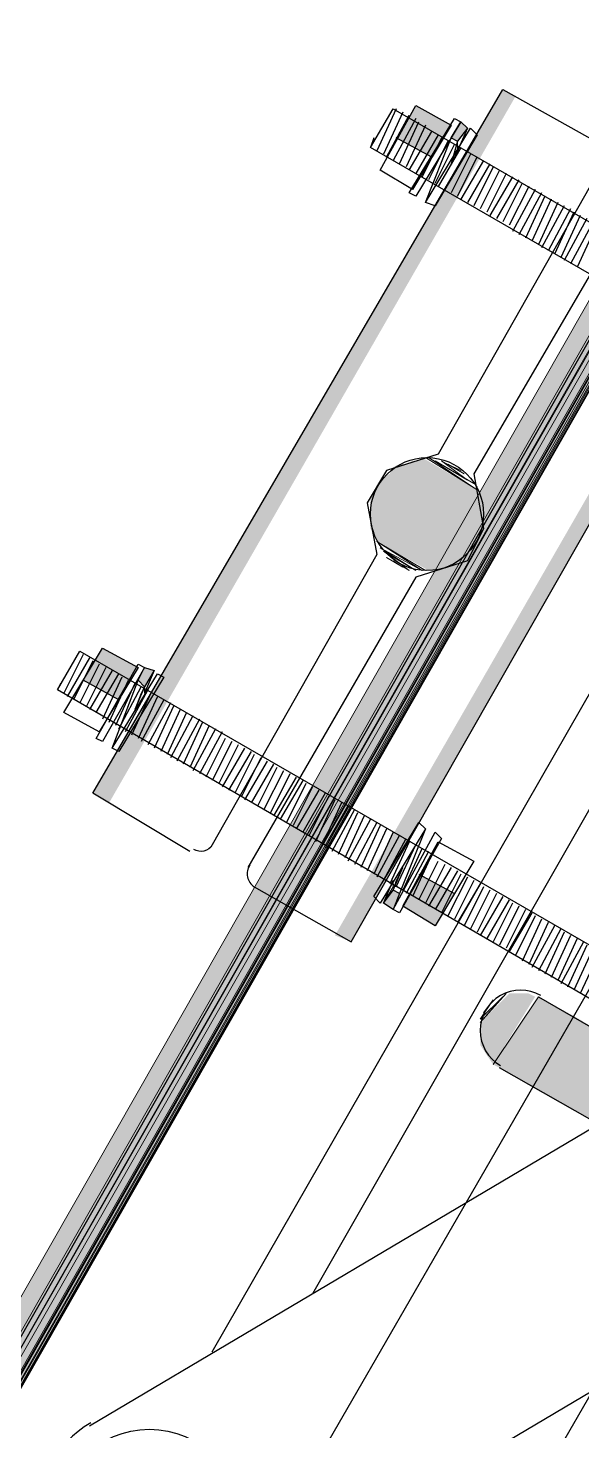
# Model space of a CAD drawing. Header units: feet. Extents: x -17 to 646, y -41 to 598.
# Drawn here: x 633.1413 to 633.2843, y 594.3613 to 594.7234 of the extents above; entities that cross this region are included whole.
import ezdxf

# ---------------------------------------------------------------- set-up
doc = ezdxf.new("R2010")
doc.units = ezdxf.units.FT
doc.header["$MEASUREMENT"] = 0
doc.layers.add('PDF2_0', color=7, linetype='Continuous', true_color=0x767676)
doc.layers.add('PDF2_x-model-project-components-MET$Enclosure$Exteriopr$Views', color=7, linetype='Continuous')

msp = doc.modelspace()

# ---------------------------------------------------------------- linework, layer by layer
at = {"layer": 'PDF2_0', "color": 7, "lineweight": 25}
for points in [[(633.9123611981086, 595.5602178262484), (632.5104835144266, 593.1316115859045), (632.5563205144281, 593.1057761859047), (633.9580993144264, 595.5343037859047), (633.9124695511819, 595.5601564361837)], [(633.1888711144275, 594.3817115859047), (633.4005547144261, 594.7509077859045)], [(633.2922127144266, 594.4425497859047), (633.157201914426, 594.3625433859047)]]:
    msp.add_lwpolyline(points, dxfattribs=at)
at = {"layer": 'PDF2_0', "color": 252, "lineweight": 25}
for points in [[(633.4005547144261, 594.7217387859046), (633.2147065144272, 594.3967127859046)], [(633.2363749144279, 594.7025705859046), (633.2313745144274, 594.6917363859047)], [(633.2380417144268, 594.7017371859047), (633.2330413144264, 594.6909029859048)], [(633.2338747144277, 594.6900695859044), (633.2397085144257, 594.7009037859048)], [(633.2413753144283, 594.7000703859044), (633.2355415144266, 594.6892361859045)], [(633.2372083144255, 594.6884027859046), (633.2422087144259, 594.6992369859045)], [(633.2505427144279, 594.6950699859049), (633.2530429144281, 594.6992369859045), (633.254709714427, 594.6975701859046), (633.2522095144268, 594.6942365859045), (633.2505427144279, 594.6884027859046)], [(633.2438755144249, 594.6984035859045), (633.2388751144281, 594.6875693859047)], [(633.2397085144257, 594.6867359859048), (633.2455423144274, 594.6967367859047)], [(633.2472091144264, 594.6959033859048), (633.2413753144283, 594.6859025859044)], [(633.2438755144249, 594.6784019859047), (633.2555431144283, 594.6975701859046), (633.2572099144272, 594.6959033859048), (633.2463757144251, 594.6775685859047), (633.2438755144249, 594.6784019859047), (633.2505427144279, 594.6950699859049), (633.2522095144268, 594.6942365859045)], [(633.254709714427, 594.6975701859046), (633.2522095144268, 594.6917363859047)], [(633.2305411144262, 594.6950699859049), (633.2297077144249, 594.6925697859047)], [(633.2455423144274, 594.6900695859044), (633.2363749144279, 594.6950699859049)], [(633.2480425144277, 594.6950699859049), (633.2430421144272, 594.6850691859045)], [(633.2497093144266, 594.6942365859045), (633.2447089144262, 594.6842357859045)], [(633.2463757144251, 594.6834023859046), (633.2513761144255, 594.6934031859046)], [(633.2530429144281, 594.6925697859047), (633.2472091144264, 594.6825689859047)], [(633.2488759144253, 594.6817355859043), (633.254709714427, 594.6917363859047)], [(633.2555431144283, 594.6909029859048), (633.2505427144279, 594.6809021859049)], [(633.2522095144268, 594.6800687859045), (633.2572099144272, 594.6900695859044)], [(633.2588767144262, 594.6892361859045), (633.2530429144281, 594.6792353859046)], [(633.2605435144251, 594.6884027859046), (633.254709714427, 594.6784019859047)], [(633.2613769144264, 594.6875693859047), (633.2563765144259, 594.6775685859047)], [(633.2630437144253, 594.6867359859048), (633.2580433144249, 594.6767351859048)], [(633.2647105144279, 594.6859025859044), (633.2597101144274, 594.6759017859044)], [(633.2663773144268, 594.6850691859045), (633.2605435144251, 594.6750683859045)], [(633.2997133144272, 594.6825689859047), (633.2563765144259, 594.6083963859046), (633.2588767144262, 594.5942285859046), (633.254709714427, 594.5858945859045), (633.2413753144283, 594.5817275859049), (633.198038514427, 594.5067215859049)], [(633.2680441144257, 594.6842357859045), (633.2622103144276, 594.6742349859046)], [(633.268877514427, 594.6834023859046), (633.2638771144266, 594.6734015859047)], [(633.2705443144259, 594.6825689859047), (633.2655439144255, 594.6725681859048)], [(633.2722111144249, 594.6817355859043), (633.2663773144268, 594.6709013859045)], [(633.2738779144274, 594.6809021859049), (633.2680441144257, 594.6700679859046)], [(633.2747113144251, 594.6800687859045), (633.2697109144283, 594.6692345859046)], [(633.2763781144276, 594.6792353859046), (633.2713777144272, 594.6684011859047)], [(633.2780449144266, 594.6784019859047), (633.2730445144261, 594.6675677859043)], [(633.2797117144255, 594.6775685859047), (633.2738779144274, 594.6667343859049)], [(633.2813785144281, 594.6767351859048), (633.2755447144264, 594.6659009859045)], [(633.2822119144257, 594.6759017859044), (633.2772115144253, 594.6650675859046)], [(633.2838787144283, 594.6750683859045), (633.2788783144279, 594.6642341859047)], [(633.2855455144272, 594.6742349859046), (633.2797117144255, 594.6634007859047)], [(633.2872123144261, 594.6734015859047), (633.2813785144281, 594.6625673859048)], [(633.2880457144274, 594.6725681859048), (633.283045314427, 594.6617339859044)], [(633.155535114427, 594.5617259859046), (633.1505347144266, 594.5517251859046)], [(633.157201914426, 594.5608925859046), (633.1513681144279, 594.5508917859047)], [(633.1580353144273, 594.5600591859047), (633.1530349144268, 594.5500583859048)], [(633.1597021144262, 594.5592257859048), (633.1547017144258, 594.5492249859049)], [(633.1613689144251, 594.5583923859044), (633.1563685144283, 594.5483915859045)], [(633.1630357144277, 594.5575589859045), (633.157201914426, 594.5475581859046)], [(633.169702914427, 594.5550587859047), (633.171369714426, 594.5583923859044), (633.1738699144262, 594.5575589859045), (633.171369714426, 594.5533919859045), (633.1688695144258, 594.5475581859046)], [(633.1738699144262, 594.5575589859045), (633.171369714426, 594.5517251859046)], [(633.1497013144253, 594.5542253859044), (633.1488679144277, 594.5525585859045)], [(633.1647025144266, 594.5500583859048), (633.155535114427, 594.5550587859047)], [(633.1588687144249, 594.5467247859046), (633.1647025144266, 594.5567255859046)], [(633.1655359144279, 594.5558921859047), (633.1605355144275, 594.5450579859048)], [(633.1622023144264, 594.5442245859044), (633.1672027144268, 594.5550587859047)], [(633.1630357144277, 594.5375573859046), (633.1747033144275, 594.5567255859046), (633.1763701144264, 594.5558921859047), (633.1647025144266, 594.5367239859047), (633.1630357144277, 594.5375573859046), (633.169702914427, 594.5550587859047), (633.171369714426, 594.5533919859045)], [(633.1688695144258, 594.5542253859044), (633.1638691144253, 594.5433911859045)], [(633.1647025144266, 594.5425577859046), (633.1705363144283, 594.5533919859045)], [(633.1722031144272, 594.5525585859045), (633.1663693144255, 594.5417243859047)], [(633.1730365144249, 594.5517251859046), (633.1680361144281, 594.5408909859048)], [(633.1747033144275, 594.5508917859047), (633.169702914427, 594.5400575859044)], [(633.1763701144264, 594.5500583859048), (633.1705363144283, 594.5392241859045)], [(633.1780369144253, 594.5492249859049), (633.1722031144272, 594.5383907859045)], [(633.1788703144266, 594.5483915859045), (633.1738699144262, 594.5375573859046)], [(633.1805371144255, 594.5475581859046), (633.1755367144251, 594.5367239859047)], [(633.1822039144281, 594.5467247859046), (633.1772035144277, 594.5358905859048)], [(633.183870714427, 594.5458913859047), (633.1780369144253, 594.5350571859049)], [(633.185537514426, 594.5450579859048), (633.1797037144279, 594.5342237859045)], [(633.1863709144272, 594.5442245859044), (633.1813705144268, 594.5333903859046)], [(633.1880377144262, 594.5433911859045), (633.1830373144257, 594.5325569859046)], [(633.1897045144251, 594.5425577859046), (633.183870714427, 594.5317235859047)], [(633.1913713144277, 594.5417243859047), (633.185537514426, 594.5308901859048)], [(633.1922047144253, 594.5400575859044), (633.1872043144249, 594.5300567859044)], [(633.1938715144279, 594.5392241859045), (633.1888711144275, 594.5292233859045)], [(633.1955383144268, 594.5383907859045), (633.1905379144264, 594.5283899859046)], [(633.1972051144257, 594.5375573859046), (633.1913713144277, 594.5275565859047)], [(633.1988719144283, 594.5367239859047), (633.1930381144266, 594.5267231859048)], [(633.199705314426, 594.5358905859048), (633.1947049144255, 594.5258897859044)], [(633.2013721144249, 594.5350571859049), (633.1963717144281, 594.5250563859045)], [(633.2030389144275, 594.5342237859045), (633.1972051144257, 594.5242229859045)], [(633.2047057144264, 594.5333903859046), (633.1988719144283, 594.5233895859046)], [(633.2055391144277, 594.5325569859046), (633.2005387144272, 594.5225561859047)], [(633.2072059144266, 594.5317235859047), (633.2022055144262, 594.5217227859048)], [(633.2088727144255, 594.5308901859048), (633.2038723144251, 594.5208893859049)], [(633.2105395144281, 594.5300567859044), (633.2047057144264, 594.5200559859045)], [(633.212206314427, 594.5292233859045), (633.2063725144253, 594.5192225859046)], [(633.2130397144283, 594.5283899859046), (633.2080393144279, 594.5183891859047)], [(633.2147065144272, 594.5275565859047), (633.2097061144268, 594.5175557859047)], [(633.2163733144262, 594.5267231859048), (633.2105395144281, 594.5167223859048)], [(633.2180401144251, 594.5258897859044), (633.212206314427, 594.5158889859044)], [(633.2188735144264, 594.5250563859045), (633.213873114426, 594.5150555859045)], [(633.2205403144253, 594.5242229859045), (633.2155399144249, 594.5133887859047)], [(633.2222071144279, 594.5233895859046), (633.2172067144274, 594.5125553859048)], [(633.2238739144268, 594.5225561859047), (633.2180401144251, 594.5117219859044)], [(633.2255407144257, 594.5217227859048), (633.2197069144277, 594.5108885859045)], [(633.226374114427, 594.5208893859049), (633.2213737144266, 594.5100551859045)], [(633.228040914426, 594.5200559859045), (633.2230405144255, 594.5092217859046)], [(633.2297077144249, 594.5192225859046), (633.2238739144268, 594.5083883859047)], [(633.2313745144274, 594.5183891859047), (633.2255407144257, 594.5075549859043)], [(633.2438755144249, 594.5167223859048), (633.2322079144251, 594.4975541859044), (633.2305411144262, 594.4992209859047), (633.2422087144259, 594.5183891859047), (633.2438755144249, 594.5167223859048), (633.2372083144255, 594.5000543859046), (633.2355415144266, 594.5008877859045)], [(633.2322079144251, 594.5175557859047), (633.2272075144283, 594.5067215859049)], [(633.2338747144277, 594.5167223859048), (633.2288743144272, 594.5058881859045)], [(633.2355415144266, 594.5158889859044), (633.2305411144262, 594.5050547859046)], [(633.2372083144255, 594.5150555859045), (633.2313745144274, 594.5042213859047)], [(633.2330413144264, 594.5033879859047), (633.2388751144281, 594.5142221859046)], [(633.2397085144257, 594.5133887859047), (633.2347081144253, 594.5025545859048)], [(633.2363749144279, 594.5017211859044), (633.2413753144283, 594.5125553859048)], [(633.2430421144272, 594.5117219859044), (633.2380417144268, 594.5008877859045)], [(633.2447089144262, 594.5108885859045), (633.2388751144281, 594.5000543859046)], [(633.2455423144274, 594.5100551859045), (633.240541914427, 594.4992209859047)], [(633.2422087144259, 594.4983875859048), (633.2472091144264, 594.5083883859047)], [(633.2488759144253, 594.5075549859043), (633.2438755144249, 594.4975541859044)], [(633.2372083144255, 594.5000543859046), (633.2355415144266, 594.4958873859046), (633.2330413144264, 594.4975541859044), (633.2355415144266, 594.5008877859045), (633.2380417144268, 594.5067215859049)], [(633.2330413144264, 594.4975541859044), (633.2355415144266, 594.5033879859047)], [(633.2422087144259, 594.5050547859046), (633.2513761144255, 594.5000543859046)], [(633.2505427144279, 594.5067215859049), (633.2447089144262, 594.4967207859045)], [(633.2522095144268, 594.5058881859045), (633.2463757144251, 594.4958873859046)], [(633.2530429144281, 594.5050547859046), (633.2480425144277, 594.4950539859046)], [(633.254709714427, 594.5042213859047), (633.2497093144266, 594.4942205859047)], [(633.2563765144259, 594.5033879859047), (633.2513761144255, 594.4933871859043)], [(633.2580433144249, 594.5025545859048), (633.2522095144268, 594.4925537859049)], [(633.2588767144262, 594.5017211859044), (633.2538763144257, 594.4917203859045)], [(633.2605435144251, 594.5008877859045), (633.2555431144283, 594.4908869859046)], [(633.2622103144276, 594.5000543859046), (633.2572099144272, 594.4900535859047)], [(633.2638771144266, 594.4992209859047), (633.2580433144249, 594.4892201859047)], [(633.2655439144255, 594.4983875859048), (633.2597101144274, 594.4883867859048)], [(633.2663773144268, 594.4975541859044), (633.2613769144264, 594.4875533859044)], [(633.2680441144257, 594.4967207859045), (633.2630437144253, 594.4867199859045)], [(633.2697109144283, 594.4958873859046), (633.2647105144279, 594.4858865859046)], [(633.2713777144272, 594.4950539859046), (633.2655439144255, 594.4850531859047)], [(633.2722111144249, 594.4942205859047), (633.2672107144281, 594.4842197859048)], [(633.2738779144274, 594.4933871859043), (633.268877514427, 594.4825529859045)], [(633.2755447144264, 594.4925537859049), (633.2705443144259, 594.4817195859046)], [(633.2772115144253, 594.4917203859045), (633.2713777144272, 594.4808861859046)], [(633.2788783144279, 594.4908869859046), (633.2730445144261, 594.4800527859047)], [(633.2797117144255, 594.4900535859047), (633.2747113144251, 594.4792193859043)], [(633.2813785144281, 594.4892201859047), (633.2763781144276, 594.4783859859049)], [(633.283045314427, 594.4883867859048), (633.2780449144266, 594.4775525859045)], [(633.2847121144259, 594.4875533859044), (633.2788783144279, 594.4767191859046)], [(633.2855455144272, 594.4867199859045), (633.2805451144268, 594.4758857859047)], [(633.2872123144261, 594.4858865859046), (633.2822119144257, 594.4750523859047)], [(633.2888791144251, 594.4850531859047), (633.2838787144283, 594.4742189859048)], [(633.2730445144261, 594.4733855859045), (633.3105475144257, 594.4517171859047), (633.3097141144281, 594.4508837859044), (633.3238819144281, 594.4433831859046), (633.3230485144268, 594.4417163859048), (633.3263821144283, 594.4400495859045), (633.3172147144251, 594.4242149859047), (633.2630437144253, 594.4550507859044)]]:
    msp.add_lwpolyline(points, dxfattribs=at)
for points in [[(633.1830373144257, 594.5108885859045), (633.1580353144273, 594.5258897859044), (633.2638771144266, 594.7075709859046), (633.2886714622291, 594.6937342966744, -0.4150825534208752), (633.2897125144264, 594.6884027859046), (633.2472091144264, 594.6133967859046), (633.2338747144277, 594.6092297859045), (633.2288743144272, 594.6008957859044), (633.2313745144274, 594.5875613859048), (633.1888711144275, 594.5125553859048, -0.4150559554871052), (633.1840791769355, 594.5113909760926)], [(633.19854648806, 594.5073561949193, 0.4150825534379539), (633.199705314426, 594.5017211859044), (633.2247073144281, 594.4875533859044), (633.3288823144248, 594.6700679859046), (633.3047137144276, 594.6842357859045)]]:
    msp.add_lwpolyline(points, format="xyb", dxfattribs=at)
for points in [[(633.4855615144261, 594.5450579859048), (633.2297077144249, 594.6925697859047), (633.2355415144266, 594.7025705859046), (633.4972291144259, 594.5517251859046), (633.5589007144263, 594.5158889859044), (633.5530669144282, 594.5058881859045)], [(633.2413753144283, 594.7034039859045), (633.2505427144279, 594.6984035859045), (633.240541914427, 594.6817355859048), (633.2322079144251, 594.6867359859048)], [(633.2513761144255, 594.7000703859044), (633.2530429144281, 594.6992369859045), (633.2413753144283, 594.6800687859045), (633.2397085144257, 594.6809021859049)], [(633.4047217144252, 594.4042133859048), (633.1488679144277, 594.5525585859045), (633.1547017144258, 594.5625593859045), (633.416389314425, 594.4117139859045), (633.4780609144254, 594.3758777859048), (633.4722271144274, 594.3650435859045)], [(633.1605355144275, 594.5633927859049), (633.169702914427, 594.5583923859044), (633.1597021144262, 594.5417243859047), (633.1505347144266, 594.5467247859046)], [(633.169702914427, 594.5592257859048), (633.171369714426, 594.5583923859044), (633.1605355144275, 594.5392241859045), (633.1588687144249, 594.5400575859044)], [(633.2372083144255, 594.4950539859046), (633.2355415144266, 594.4958873859046), (633.2463757144251, 594.5158889859044), (633.2480425144277, 594.5142221859046)], [(633.2463757144251, 594.4917203859045), (633.2380417144268, 594.4967207859045), (633.2472091144264, 594.5133887859047), (633.2563765144259, 594.5083883859047)]]:
    msp.add_lwpolyline(points, close=True, dxfattribs=at)
at = {"layer": 'PDF2_0', "color": 252, "lineweight": 0}
for points in [[(633.254709714427, 594.6975701859046), (633.2530429144281, 594.6934031859046), (633.2522095144268, 594.6917363859047), (633.2522095144268, 594.6942365859045)], [(633.2522095144268, 594.6942365859045), (633.2505427144279, 594.6950699859049)], [(633.2505427144279, 594.6884027859046), (633.2522095144268, 594.6917363859047)], [(633.2530429144281, 594.6092297859045), (633.2497093144266, 594.6108965859044), (633.2538763144257, 594.6083963859046), (633.2480425144277, 594.6117299859047), (633.254709714427, 594.6067295859048), (633.2463757144251, 594.6117299859047), (633.2563765144259, 594.6058961859048), (633.2447089144262, 594.6125633859047), (633.2572099144272, 594.6042293859045), (633.2438755144249, 594.6125633859047)], [(633.2355415144266, 594.5858945859045), (633.2380417144268, 594.5842277859047), (633.2338747144277, 594.5867279859044), (633.2397085144257, 594.5833943859047), (633.2330413144264, 594.5883947859047), (633.2413753144283, 594.5833943859047), (633.2322079144251, 594.5892281859046), (633.2430421144272, 594.5833943859047), (633.2313745144274, 594.5908949859045), (633.2438755144249, 594.5833943859047)], [(633.1738699144262, 594.5575589859045), (633.171369714426, 594.5533919859045), (633.171369714426, 594.5517251859046)], [(633.171369714426, 594.5533919859045), (633.169702914427, 594.5550587859047)], [(633.1688695144258, 594.5475581859046), (633.1705363144283, 594.5517251859046), (633.171369714426, 594.5533919859045)], [(633.2330413144264, 594.4975541859044), (633.2355415144266, 594.5017211859044), (633.2355415144266, 594.5033879859047)], [(633.2380417144268, 594.5067215859049), (633.2363749144279, 594.5033879859047), (633.2355415144266, 594.5008877859045)], [(633.2355415144266, 594.5008877859045), (633.2372083144255, 594.5000543859046)], [(633.2647105144279, 594.4742189859048), (633.2580433144249, 594.4667183859046), (633.2638771144266, 594.4733855859045), (633.2580433144249, 594.4675517859046), (633.2613769144264, 594.4725521859045), (633.2588767144262, 594.4692185859044)], [(633.2730445144261, 594.4733855859045), (633.2613769144264, 594.4558841859048)]]:
    msp.add_lwpolyline(points, dxfattribs=at)
at = {"layer": 'PDF2_0', "color": 7, "lineweight": 25}
msp.add_lwpolyline([(633.1574876039449, 594.3633808695645, 1.00002021882304), (633.1872043144249, 594.3125393859045), (633.3222151144255, 594.3925457859045)], format="xyb", dxfattribs=at)
at = {"layer": 'PDF2_0', "color": 252, "lineweight": 25}
msp.add_circle((633.2442921898255, 594.597978879312), 0.01458444758899384, dxfattribs=at)
at = {"layer": 'PDF2_0', "color": 7, "lineweight": 25}
msp.add_circle((633.1726196913223, 594.3379579628008), 0.02375202310431062, dxfattribs=at)
at = {"layer": 'PDF2_0', "color": 252, "lineweight": 25}
msp.add_arc((633.2684606423245, 594.4646355281138), 0.01041700530452784, 59.99932090484583, 240.0044925854128, dxfattribs=at)
at = {"layer": 'PDF2_0', "color": 7, "true_color": 0xffffff, "transparency": 33554559}
for points in [[(633.5313985144276, 595.0709333859045), (633.5272315144248, 595.0759337859049), (632.9763541144275, 594.1100231859045)], [(632.9838547144282, 594.1091897859046), (633.5313985144276, 595.0709333859045), (632.9763541144275, 594.1100231859045)], [(633.5313985144276, 595.0600991859046), (632.9838547144282, 594.1091897859046), (633.5313985144276, 595.0709333859045)], [(632.9996893144271, 594.1275245859047), (633.5313985144276, 595.0600991859046), (632.9838547144282, 594.1091897859046)]]:
    msp.add_solid(points, dxfattribs=at)
at = {"layer": 'PDF2_0', "color": 252, "transparency": 33554559}
for points in [[(633.1580353144273, 594.5258897859044), (633.1622023144264, 594.5233895859046), (633.2638771144266, 594.7075709859046)], [(633.1622023144264, 594.5233895859046), (633.2638771144266, 594.7075709859046), (633.2672107144281, 594.7059041859047)], [(633.2363749144279, 594.6950699859049), (633.2455423144274, 594.6900695859044), (633.2413753144283, 594.7034039859045)], [(633.2455423144274, 594.6900695859044), (633.2413753144283, 594.7034039859045), (633.2505427144279, 594.6984035859045)], [(633.2505427144279, 594.6950699859049), (633.2522095144268, 594.6942365859045), (633.2530429144281, 594.6992369859045)], [(633.2522095144268, 594.6942365859045), (633.2530429144281, 594.6992369859045), (633.254709714427, 594.6975701859046)], [(633.2205403144253, 594.4892201859047), (633.2247073144281, 594.4875533859044), (633.325548714427, 594.6717347859044)], [(633.2247073144281, 594.4875533859044), (633.325548714427, 594.6717347859044), (633.3288823144248, 594.6700679859046)], [(633.2422087144259, 594.6117299859047), (633.2572099144272, 594.6025625859047), (633.2430421144272, 594.6125633859047)], [(633.2572099144272, 594.6025625859047), (633.2430421144272, 594.6125633859047), (633.2572099144272, 594.6042293859045)], [(633.2330413144264, 594.6075629859047), (633.2580433144249, 594.5933951859047), (633.2347081144253, 594.6083963859046)], [(633.2347081144253, 594.6083963859046), (633.2580433144249, 594.5950619859045), (633.2355415144266, 594.6100631859049)], [(633.2580433144249, 594.5933951859047), (633.2347081144253, 594.6083963859046), (633.2580433144249, 594.5950619859045)], [(633.2355415144266, 594.6100631859049), (633.2588767144262, 594.5967287859044), (633.2372083144255, 594.6108965859044)], [(633.2580433144249, 594.5950619859045), (633.2355415144266, 594.6100631859049), (633.2588767144262, 594.5967287859044)], [(633.2588767144262, 594.5967287859044), (633.2372083144255, 594.6108965859044), (633.2588767144262, 594.5983955859047)], [(633.2372083144255, 594.6108965859044), (633.2588767144262, 594.5983955859047), (633.2388751144281, 594.6108965859044)], [(633.2388751144281, 594.6108965859044), (633.2580433144249, 594.6000623859045), (633.240541914427, 594.6117299859047)], [(633.2588767144262, 594.5983955859047), (633.2388751144281, 594.6108965859044), (633.2580433144249, 594.6000623859045)], [(633.2580433144249, 594.6000623859045), (633.240541914427, 594.6117299859047), (633.2580433144249, 594.6017291859048)], [(633.240541914427, 594.6117299859047), (633.2580433144249, 594.6017291859048), (633.2422087144259, 594.6117299859047)], [(633.2580433144249, 594.6017291859048), (633.2422087144259, 594.6117299859047), (633.2572099144272, 594.6025625859047)], [(633.2305411144262, 594.6033959859046), (633.2555431144283, 594.5892281859046), (633.2313745144274, 594.6050627859045)], [(633.2313745144274, 594.6050627859045), (633.2563765144259, 594.5900615859046), (633.2322079144251, 594.6058961859048)], [(633.2555431144283, 594.5892281859046), (633.2313745144274, 594.6050627859045), (633.2563765144259, 594.5900615859046)], [(633.2322079144251, 594.6058961859048), (633.2572099144272, 594.5917283859048), (633.2330413144264, 594.6075629859047)], [(633.2563765144259, 594.5900615859046), (633.2322079144251, 594.6058961859048), (633.2572099144272, 594.5917283859048)], [(633.2572099144272, 594.5917283859048), (633.2330413144264, 594.6075629859047), (633.2580433144249, 594.5933951859047)], [(633.2297077144249, 594.6017291859048), (633.254709714427, 594.5875613859048), (633.2305411144262, 594.6033959859046)], [(633.2297077144249, 594.6000623859045), (633.2538763144257, 594.5867279859044), (633.2297077144249, 594.6017291859048)], [(633.2538763144257, 594.5867279859044), (633.2297077144249, 594.6017291859048), (633.254709714427, 594.5875613859048)], [(633.254709714427, 594.5875613859048), (633.2305411144262, 594.6033959859046), (633.2555431144283, 594.5892281859046)], [(633.2297077144249, 594.5983955859047), (633.2522095144268, 594.5858945859045), (633.2297077144249, 594.6000623859045)], [(633.2522095144268, 594.5858945859045), (633.2297077144249, 594.6000623859045), (633.2538763144257, 594.5867279859044)], [(633.2297077144249, 594.5967287859044), (633.2505427144279, 594.5850611859046), (633.2297077144249, 594.5983955859047)], [(633.2505427144279, 594.5850611859046), (633.2297077144249, 594.5983955859047), (633.2522095144268, 594.5858945859045)], [(633.2297077144249, 594.5950619859045), (633.2497093144266, 594.5842277859047), (633.2297077144249, 594.5967287859044)], [(633.2497093144266, 594.5842277859047), (633.2297077144249, 594.5967287859044), (633.2505427144279, 594.5850611859046)], [(633.2297077144249, 594.5942285859046), (633.2480425144277, 594.5833943859047), (633.2297077144249, 594.5950619859045)], [(633.2480425144277, 594.5833943859047), (633.2297077144249, 594.5950619859045), (633.2497093144266, 594.5842277859047)], [(633.2305411144262, 594.5925617859048), (633.2463757144251, 594.5833943859047), (633.2297077144249, 594.5942285859046)], [(633.2463757144251, 594.5833943859047), (633.2297077144249, 594.5942285859046), (633.2480425144277, 594.5833943859047)], [(633.2313745144274, 594.5908949859045), (633.2447089144262, 594.5833943859047), (633.2305411144262, 594.5925617859048)], [(633.2447089144262, 594.5833943859047), (633.2305411144262, 594.5925617859048), (633.2463757144251, 594.5833943859047)], [(633.155535114427, 594.5550587859047), (633.1647025144266, 594.5500583859048), (633.1605355144275, 594.5633927859049)], [(633.1647025144266, 594.5500583859048), (633.1605355144275, 594.5633927859049), (633.169702914427, 594.5583923859044)], [(633.169702914427, 594.5550587859047), (633.171369714426, 594.5533919859045), (633.171369714426, 594.5583923859044)], [(633.171369714426, 594.5533919859045), (633.171369714426, 594.5583923859044), (633.1738699144262, 594.5575589859045)], [(633.2380417144268, 594.4967207859045), (633.2463757144251, 594.4917203859045), (633.2422087144259, 594.5050547859046)], [(633.2463757144251, 594.4917203859045), (633.2422087144259, 594.5050547859046), (633.2513761144255, 594.5000543859046)], [(633.2330413144264, 594.4975541859044), (633.2355415144266, 594.4958873859046), (633.2355415144266, 594.5008877859045)], [(633.2355415144266, 594.4958873859046), (633.2355415144266, 594.5008877859045), (633.2372083144255, 594.5000543859046)], [(633.2580433144249, 594.4667183859046), (633.2655439144255, 594.4742189859048), (633.2580433144249, 594.4642181859049)], [(633.2655439144255, 594.4742189859048), (633.2580433144249, 594.4642181859049), (633.2680441144257, 594.4742189859048)], [(633.2580433144249, 594.4642181859049), (633.2680441144257, 594.4742189859048), (633.2580433144249, 594.4608845859048)], [(633.2680441144257, 594.4742189859048), (633.2580433144249, 594.4608845859048), (633.2705443144259, 594.4742189859048)], [(633.2580433144249, 594.4608845859048), (633.2705443144259, 594.4742189859048), (633.2597101144274, 594.4583843859045)], [(633.2705443144259, 594.4742189859048), (633.2597101144274, 594.4583843859045), (633.2722111144249, 594.4733855859045)], [(633.2597101144274, 594.4583843859045), (633.2722111144249, 594.4733855859045), (633.2613769144264, 594.4558841859048)], [(633.2613769144264, 594.4558841859048), (633.2730445144261, 594.4733855859045), (633.2630437144253, 594.4550507859044)], [(633.2730445144261, 594.4733855859045), (633.2630437144253, 594.4550507859044), (633.2822119144257, 594.4683851859045)], [(633.2630437144253, 594.4550507859044), (633.2822119144257, 594.4683851859045), (633.2713777144272, 594.4500503859049)], [(633.2822119144257, 594.4683851859045), (633.2713777144272, 594.4500503859049), (633.3272155144259, 594.4417163859048)], [(633.2713777144272, 594.4500503859049), (633.3272155144259, 594.4417163859048), (633.3172147144251, 594.4242149859047)]]:
    msp.add_solid(points, dxfattribs=at)
at = {"layer": 'PDF2_x-model-project-components-MET$Enclosure$Exteriopr$Views', "lineweight": 25}
msp.add_lwpolyline([(633.527151847913, 595.0767399006713, -0.4090152126113432), (633.5313985144276, 595.0600991859046), (632.9921887144264, 594.1141901859046, -0.4092854473254397), (632.9763541144275, 594.1100231859045), (632.5996573144257, 594.3158729859047)], format="xyb", dxfattribs=at)
at = {"layer": 'PDF2_x-model-project-components-MET$Enclosure$Exteriopr$Views', "color": 9, "lineweight": 0, "true_color": 0xb9b9b9}
for points in [[(633.5272315144248, 595.0759337859049), (632.9763541144275, 594.1100231859045)], [(632.9805211144267, 594.1083563859047), (633.5305651144263, 595.0726001859048)], [(633.5313985144276, 595.0709333859045), (632.9830213144269, 594.1083563859047), (633.5313985144276, 595.0700999859046)], [(633.5322319144252, 595.0692665859046), (632.9846881144258, 594.1091897859046)], [(632.987188314426, 594.1100231859045), (633.5322319144252, 595.0659329859045)], [(632.9880217144273, 594.1100231859045), (633.5322319144252, 595.0650995859046), (632.9880217144273, 594.1108565859045), (633.5322319144252, 595.0642661859047), (632.9896885144262, 594.1116899859048), (633.5322319144252, 595.0625993859044), (632.9913553144252, 594.1133567859047), (633.5313985144276, 595.0600991859046)]]:
    msp.add_lwpolyline(points, dxfattribs=at)
at = {"layer": 'PDF2_x-model-project-components-MET$Enclosure$Exteriopr$Views', "lineweight": 25}
msp.add_lwpolyline([(633.5263981144271, 595.0642661859047), (632.9855215144271, 594.1158569859049)], dxfattribs=at)
at = {"layer": 'PDF2_x-model-project-components-MET$Enclosure$Exteriopr$Views', "color": 9, "true_color": 0xb9b9b9, "transparency": 33554559}
for points in [[(633.5280649144261, 595.0751003859045), (632.9763541144275, 594.1100231859045), (633.5272315144248, 595.0759337859045)], [(632.9780209144265, 594.1091897859046), (633.5280649144261, 595.0751003859045), (632.9763541144275, 594.1100231859045)], [(633.5305651144263, 595.0726001859048), (632.9780209144265, 594.1091897859046), (633.5280649144261, 595.0751003859045)], [(632.9805211144267, 594.1083563859047), (633.5305651144263, 595.0726001859048), (632.9780209144265, 594.1091897859046)], [(633.5313985144276, 595.0709333859045), (632.9805211144267, 594.1083563859047), (633.5305651144263, 595.0726001859048)], [(632.9830213144269, 594.1083563859047), (633.5313985144276, 595.0709333859045), (632.9805211144267, 594.1083563859047)], [(633.5322319144252, 595.0692665859046), (632.9838547144282, 594.1083563859047), (633.5313985144276, 595.0700999859046)], [(632.9846881144258, 594.1091897859046), (633.5322319144252, 595.0692665859046), (632.9838547144282, 594.1083563859047)], [(633.5322319144252, 595.0667663859044), (632.9846881144258, 594.1091897859046), (633.5322319144252, 595.0692665859046)], [(632.987188314426, 594.1100231859045), (633.5322319144252, 595.0667663859044), (632.9846881144258, 594.1091897859046)]]:
    msp.add_solid(points, dxfattribs=at)

doc.saveas('drawing.dxf')
